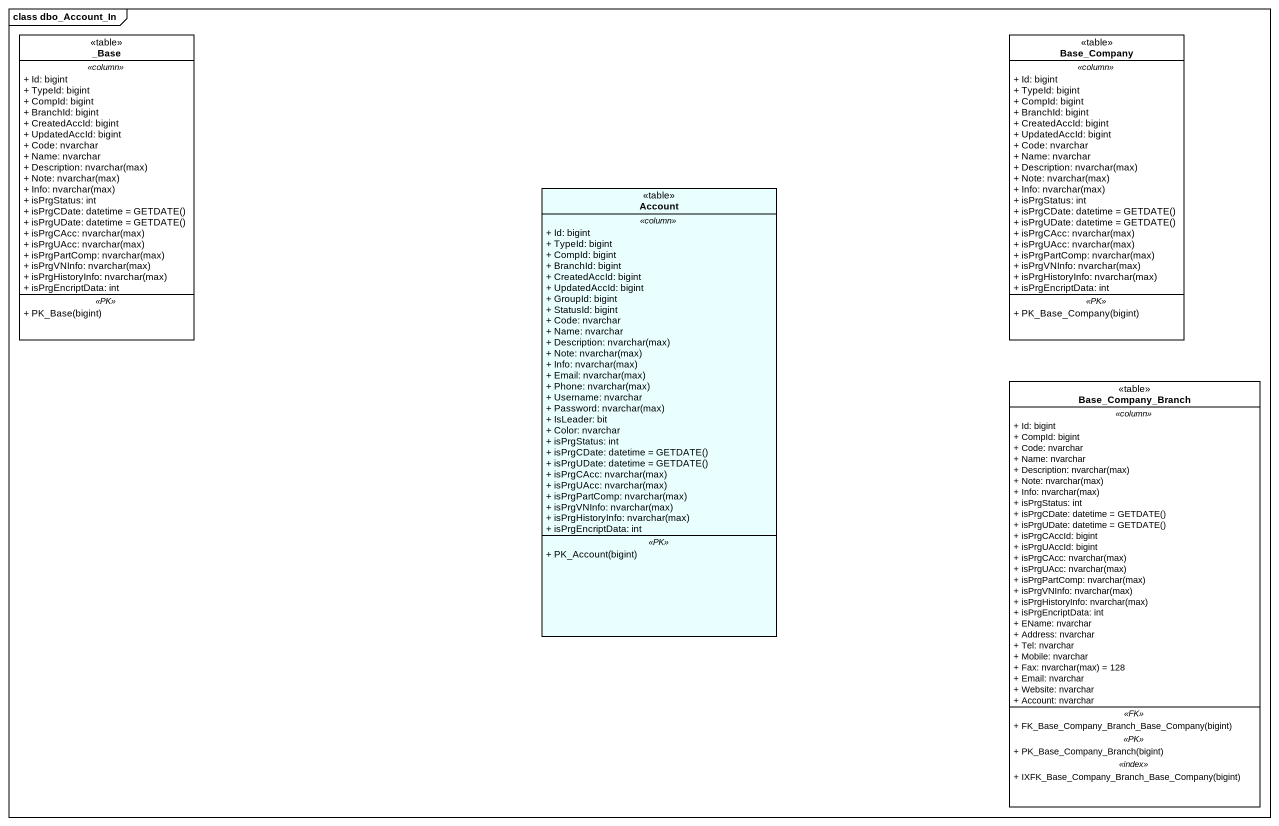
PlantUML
@startuml
mainframe class dbo_Account_In
hide circle
hide empty members
skinparam classAttributeIconSize 0
class "_Base" as Base <<table>> {
  .. <<column>> ..
  + Id: bigint
  + TypeId: bigint
  + CompId: bigint
  + BranchId: bigint
  + CreatedAccId: bigint
  + UpdatedAccId: bigint
  + Code: nvarchar
  + Name: nvarchar
  {field} + Description: nvarchar(max)
  {field} + Note: nvarchar(max)
  {field} + Info: nvarchar(max)
  + isPrgStatus: int
  {field} + isPrgCDate: datetime = GETDATE()
  {field} + isPrgUDate: datetime = GETDATE()
  {field} + isPrgCAcc: nvarchar(max)
  {field} + isPrgUAcc: nvarchar(max)
  {field} + isPrgPartComp: nvarchar(max)
  {field} + isPrgVNInfo: nvarchar(max)
  {field} + isPrgHistoryInfo: nvarchar(max)
  + isPrgEncriptData: int
  .. <<PK>> ..
  + PK_Base(bigint)
}
class Base_Company <<table>> {
  .. <<column>> ..
  + Id: bigint
  + TypeId: bigint
  + CompId: bigint
  + BranchId: bigint
  + CreatedAccId: bigint
  + UpdatedAccId: bigint
  + Code: nvarchar
  + Name: nvarchar
  {field} + Description: nvarchar(max)
  {field} + Note: nvarchar(max)
  {field} + Info: nvarchar(max)
  + isPrgStatus: int
  {field} + isPrgCDate: datetime = GETDATE()
  {field} + isPrgUDate: datetime = GETDATE()
  {field} + isPrgCAcc: nvarchar(max)
  {field} + isPrgUAcc: nvarchar(max)
  {field} + isPrgPartComp: nvarchar(max)
  {field} + isPrgVNInfo: nvarchar(max)
  {field} + isPrgHistoryInfo: nvarchar(max)
  + isPrgEncriptData: int
  .. <<PK>> ..
  + PK_Base_Company(bigint)
}
class Account <<table>> #E9FFFF {
  .. <<column>> ..
  + Id: bigint
  + TypeId: bigint
  + CompId: bigint
  + BranchId: bigint
  + CreatedAccId: bigint
  + UpdatedAccId: bigint
  + GroupId: bigint
  + StatusId: bigint
  + Code: nvarchar
  + Name: nvarchar
  {field} + Description: nvarchar(max)
  {field} + Note: nvarchar(max)
  {field} + Info: nvarchar(max)
  {field} + Email: nvarchar(max)
  {field} + Phone: nvarchar(max)
  + Username: nvarchar
  {field} + Password: nvarchar(max)
  + IsLeader: bit
  + Color: nvarchar
  + isPrgStatus: int
  {field} + isPrgCDate: datetime = GETDATE()
  {field} + isPrgUDate: datetime = GETDATE()
  {field} + isPrgCAcc: nvarchar(max)
  {field} + isPrgUAcc: nvarchar(max)
  {field} + isPrgPartComp: nvarchar(max)
  {field} + isPrgVNInfo: nvarchar(max)
  {field} + isPrgHistoryInfo: nvarchar(max)
  + isPrgEncriptData: int
  .. <<PK>> ..
  + PK_Account(bigint)
}
class Base_Company_Branch <<table>> {
  .. <<column>> ..
  + Id: bigint
  + CompId: bigint
  + Code: nvarchar
  + Name: nvarchar
  {field} + Description: nvarchar(max)
  {field} + Note: nvarchar(max)
  {field} + Info: nvarchar(max)
  + isPrgStatus: int
  {field} + isPrgCDate: datetime = GETDATE()
  {field} + isPrgUDate: datetime = GETDATE()
  + isPrgCAccId: bigint
  + isPrgUAccId: bigint
  {field} + isPrgCAcc: nvarchar(max)
  {field} + isPrgUAcc: nvarchar(max)
  {field} + isPrgPartComp: nvarchar(max)
  {field} + isPrgVNInfo: nvarchar(max)
  {field} + isPrgHistoryInfo: nvarchar(max)
  + isPrgEncriptData: int
  + EName: nvarchar
  + Address: nvarchar
  + Tel: nvarchar
  + Mobile: nvarchar
  {field} + Fax: nvarchar(max) = 128
  + Email: nvarchar
  + Website: nvarchar
  + Account: nvarchar
  .. <<FK>> ..
  + FK_Base_Company_Branch_Base_Company(bigint)
  .. <<PK>> ..
  + PK_Base_Company_Branch(bigint)
  .. <<index>> ..
  + IXFK_Base_Company_Branch_Base_Company(bigint)
}
@enduml
